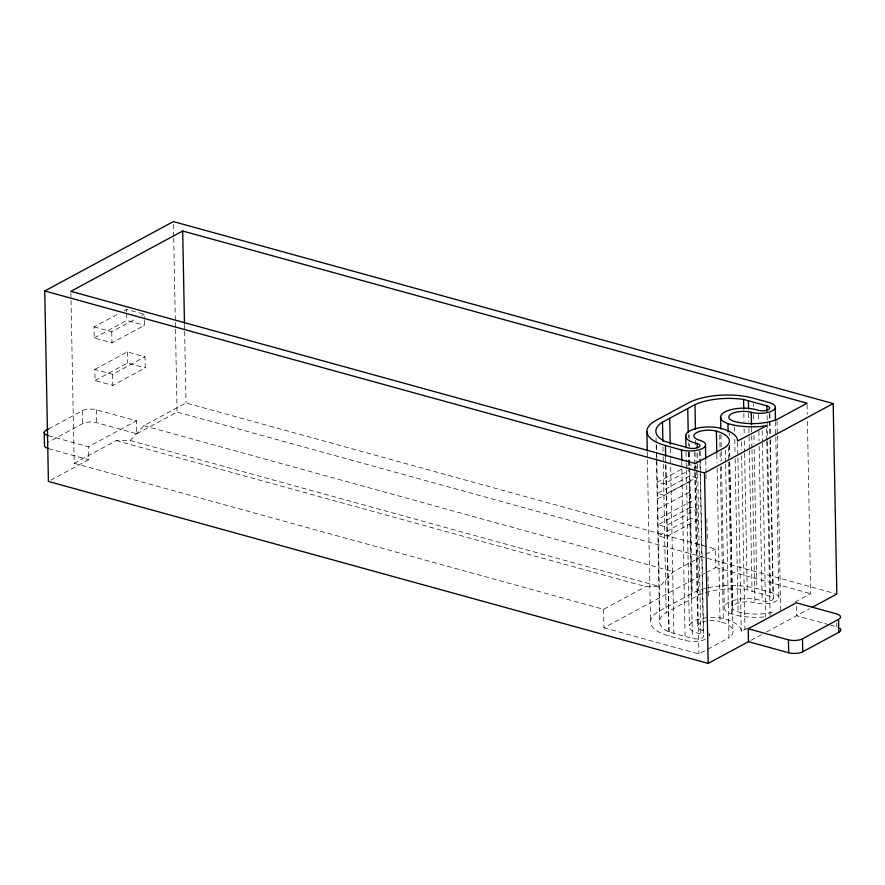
<?xml version="1.0" encoding="UTF-8"?>
<svg xmlns="http://www.w3.org/2000/svg" width="885" height="885" viewBox="0 0 885 885"><rect width="100%" height="100%" fill="white"/><g stroke="black" fill="none" stroke-linecap="round" stroke-linejoin="round"><path stroke-width="0.66" stroke-dasharray="4.42 3.32" d="M70.888 292.703L74.174 463.286L116.256 440.597L130.228 440.531L143.912 425.674L186.005 402.985L715.423 548.999L715.777 567.495L706.053 572.739M116.256 440.597L645.685 586.611L659.657 586.556L673.341 571.699L704.604 554.84M689.183 481.584L696.373 477.69L689.935 475.909L657.466 493.421L663.905 495.191L689.183 481.584L689.758 512.924M144.321 320.436L144.421 325.359L111.953 342.871L94.252 337.993L94.042 326.897L119.287 313.279M124.099 310.69L126.5 309.385L144.211 314.275L144.299 319.197M94.252 337.993L126.721 320.481L144.421 325.359M94.042 326.897L111.742 331.775L135.792 318.81M141.799 315.569L144.211 314.275M94.85 369.432L127.318 351.92L145.018 356.799L145.24 367.894L112.771 385.406L95.071 380.528L94.85 369.432L112.55 374.311L145.018 356.799M95.071 380.528L127.54 363.016L145.24 367.894M48.587 428.915L82.25 410.762A10.045 3.927 -1.1 0 1 96.31 409.733L136.544 420.829L136.788 433.772L96.565 422.676A10.045 3.927 -1.1 0 0 82.504 423.705L47.624 442.511M48.21 435.674L88.445 446.77L136.544 420.829M50.777 480.168L88.688 459.713L88.445 446.77M136.788 433.772L177.077 412.045L835.506 593.647M681.306 469.36L657.256 482.325L663.695 484.106L688.939 470.477M687.313 466.118L689.725 464.813L696.163 466.594L696.207 469.061M693.751 467.888L696.163 466.594M657.577 498.963L690.046 481.462M657.765 509.14L690.234 491.629L691.351 501.994L690.433 501.706L657.964 519.218M74.174 463.286L603.592 609.311L645.685 586.611M705.81 554.187L715.423 548.999M603.592 609.311L603.946 627.808L704.847 573.392M705.422 639.28A15.067 5.885 -1.1 0 1 685.167 640.397L669.071 635.961A46.208 18.054 -1.1 0 1 659.723 610.838L692.192 593.326A46.208 18.054 -1.1 0 1 705.588 588.403M747.283 628.284L741.254 631.481A40.633 15.875 -1.1 0 0 723.288 618.515A22.302 8.717 -1.1 0 0 692.358 622.055A22.302 8.717 -1.1 0 0 700.809 633.937A7.036 2.744 -1.1 0 1 702.236 637.753A7.036 2.744 -1.1 0 1 692.391 638.472L669.06 632.034A42.757 16.704 -1.1 0 1 666.162 612.619L698.63 595.107A42.757 16.704 -1.1 0 1 703.387 593.204M603.946 627.808L698.885 653.993L728.952 637.775L725.611 463.873M795.095 602.11L810.726 593.68L807.385 419.778M750.867 640.386L761.686 634.556M766.498 631.956L809.587 608.714M715.777 567.495L810.726 593.68M708.243 587.784A46.208 18.054 -1.1 0 1 756.863 588.625L772.948 593.061A15.067 5.885 -1.1 0 1 776.001 601.258A15.067 5.885 -1.1 0 1 754.916 602.785A14.06 5.498 -1.1 0 0 735.236 604.223A14.06 5.498 -1.1 0 0 738.079 611.867A32.435 12.678 -1.1 0 0 774.43 611.933M705.478 592.53A42.757 16.704 -1.1 0 1 747.217 589.886L770.558 596.324A7.036 2.744 -1.1 0 1 771.974 600.141A7.036 2.744 -1.1 0 1 762.14 600.86A22.302 8.717 -1.1 0 0 730.247 601.623A22.302 8.717 -1.1 0 0 731.596 614.057A40.633 15.875 -1.1 0 0 765.16 616.867M143.912 425.674L673.341 571.699M829.002 624.688L796.555 615.75L796.356 605.384M830.296 625.053L836.79 626.846A10.045 3.927 -1.1 0 1 838.67 627.52M130.228 440.531L659.657 586.556M48.465 448.618L88.688 459.713M836.712 622.952L836.79 626.846M807.098 404.6L807.275 414.257M777.03 420.806L777.295 434.612M777.318 435.995L780.658 609.887M775.503 421.714L778.9 598.371M769.828 413.572L770.227 434.281M770.326 439.801L773.379 598.514M769.508 413.638L769.983 438.484M770.005 439.867L772.948 593.061M767.085 415.519L767.561 440.365M767.583 441.748L770.558 596.324M766.51 428.583L766.72 439.635M766.742 441.007L770.105 616.292M762.151 430.685L762.361 441.726M762.394 443.108L765.735 617.011M758.556 414.545L758.688 421.437M758.876 431.106L759.064 440.763M759.175 446.283L762.14 600.86M753.312 403.682L753.367 406.447M753.522 414.722L753.655 421.625M753.92 435.431L754.075 443.706M754.186 449.226L756.863 588.625M751.553 427.51L751.686 434.413M751.708 435.796L751.951 448.208M751.973 449.591L754.916 602.785M748.633 413.173L748.787 421.459M748.92 428.362L749.053 435.265M749.086 436.637L749.318 449.06M749.352 450.443L752.051 591.213M743.831 413.229L743.986 421.503M744.119 428.406L744.252 435.309M744.362 440.83L744.573 451.87M744.595 453.253L747.217 589.886M741.364 441.825L741.519 450.1M741.63 455.62L744.971 629.523M737.625 442.4L741.254 631.481M734.528 426.924L734.661 433.827M734.771 439.347L735.037 453.153M735.136 458.673L738.079 611.867M729.196 433.008L729.251 435.774M729.428 445.432L729.649 456.472M729.749 461.992L732.537 606.911M729.317 445.243L729.528 456.284M729.638 461.804L732.869 630.175M728.388 447.058L728.654 460.864M728.676 462.235L731.596 614.057M725.346 450.078L725.589 462.501M720.943 434.546L721.231 449.735M721.253 451.107L721.441 460.775M721.552 466.295L724.251 607.066M719.77 434.955L720.003 447.379M720.113 452.899L720.268 461.185M720.379 466.705L723.288 618.515M716.839 454.602L716.994 462.877M717.104 468.397L720.036 621.591A32.435 12.678 -1.1 0 1 728.952 637.775M705.788 460.709L706.02 473.132M706.053 474.515L706.153 480.035M706.894 518.676L707.292 539.374M708.011 576.644L708.376 595.97M709.095 633.229L709.15 635.994A15.067 5.885 -1.1 0 0 709.095 634.457M700.079 451.184L703.63 636.127M699.758 451.262L699.969 462.302M700.002 463.674L703.21 630.673A15.067 5.885 -1.1 0 1 706.02 631.702M697.336 453.131L697.524 462.8M697.546 464.183L697.712 472.457M697.734 473.84L700.809 633.937M695.654 440.431L695.787 447.323M695.898 452.821L696.108 463.84M696.23 470.289L698.63 595.107M695.256 464.913L698.885 653.993M694.316 451.815L694.692 471.141M694.714 472.524L697.657 625.717M689.138 434.535L689.216 438.661M689.327 444.17L689.382 446.925M689.481 452.423L689.813 469.747M689.846 470.975L692.192 593.326M688.818 452.158L692.391 638.472M688.253 434.69L688.309 437.444M688.419 442.954L688.464 445.708M688.596 452.589L688.862 466.351M689.968 524.02L691.417 599.001M686.041 451.958L686.229 461.627M686.251 462.999L686.362 468.519M686.384 469.902L689.382 625.861M681.749 462.368L681.859 467.888M681.881 469.26L685.167 640.397M670.299 448.551L670.52 458.087M670.542 459.47L673.883 633.372M665.852 465.045L669.06 632.034M665.653 457.921L665.763 463.441M665.785 464.824L669.071 635.961M662.976 446.936L663.142 455.189M663.164 456.572L666.162 612.619M656.537 445.155L656.703 453.419M656.725 454.79L656.836 460.3M656.858 461.682L659.723 610.838M656.039 437.699L656.139 443.219M656.172 444.602L659.591 622.642M647.278 452.268L650.53 622.033M184.5 324.563L184.6 330.061M184.633 331.444L186.005 402.985M173.471 224.347L173.714 236.771M173.737 238.153L175.33 320.956M175.352 322.339L175.462 327.859M175.484 329.242L177.077 412.045M126.5 309.385L126.555 311.852M126.577 313.091L126.721 320.481M127.318 351.92L127.54 363.016M111.742 331.775L111.953 342.871M112.55 374.311L112.771 385.406M96.31 409.733L96.565 422.676M82.25 410.762L82.504 423.705M703.21 630.673A14.06 5.498 -1.1 0 1 706.075 621.17M709.615 620.728A14.06 5.498 -1.1 0 1 720.036 621.591M690.543 507.26L658.075 524.772L664.502 526.542L696.971 509.03L690.543 507.26M690.754 518.356L658.285 535.867L664.723 537.637L697.192 520.126L690.754 518.356"/><path stroke-width="1.33" d="M840.009 628.383A10.045 3.927 -1.1 0 1 838.825 632.299L802.75 651.758A10.045 3.927 -1.1 0 1 788.69 652.776L748.456 641.68L708.177 663.407L48.409 481.44L44.748 290.977L173.416 221.593L833.183 403.56L836.845 594.023L811.965 607.442M182.697 231.007L70.866 291.32L695.234 463.53L725.291 447.312A32.435 12.678 -1.1 0 0 716.385 431.139A14.06 5.498 -1.1 0 0 696.705 432.566A14.06 5.498 -1.1 0 0 699.548 440.21A15.067 5.885 -1.1 0 1 702.601 448.407A15.067 5.885 -1.1 0 1 681.516 449.945L665.42 445.509A46.208 18.054 -1.1 0 1 656.062 420.386L688.53 402.874A46.208 18.054 -1.1 0 1 753.201 398.161L769.297 402.598A15.067 5.885 -1.1 0 1 772.351 410.795A15.067 5.885 -1.1 0 1 751.254 412.333A14.06 5.498 -1.1 0 0 731.574 413.76A14.06 5.498 -1.1 0 0 734.417 421.404A32.435 12.678 -1.1 0 0 777.008 419.435L807.065 403.217L182.697 231.007L184.467 323.191M48.587 428.915L46.175 430.21A10.045 3.927 -1.1 0 0 48.21 435.674M662.876 441.427L662.5 422.156L694.968 404.644A42.757 16.704 -1.1 0 1 743.566 399.423L766.897 405.861A7.036 2.744 -1.1 0 1 768.324 409.689A7.036 2.744 -1.1 0 1 758.478 410.397A22.302 8.717 -1.1 0 0 726.596 411.16A22.302 8.717 -1.1 0 0 727.935 423.594L728.089 431.88M44.748 290.977L704.515 472.955L833.183 403.56M748.456 641.68L748.212 628.737L796.312 602.796L836.535 613.891A10.045 3.927 -1.1 0 1 838.571 619.356L838.825 632.299M748.212 628.737L788.435 639.833A10.045 3.927 -1.1 0 0 802.496 638.815L838.571 619.356M802.496 638.815L802.75 651.758M788.435 639.833L788.69 652.776M775.238 407.919L775.481 420.342M766.897 405.861L767.007 411.381M751.254 412.333L751.498 424.745M748.389 400.761L748.555 409.036M743.566 399.423L743.743 409.08M720.6 416.603L720.832 429.026M716.385 431.139L716.806 453.22M705.489 445.531L705.754 459.326M704.515 472.955L708.177 663.407M727.935 423.594A40.633 15.875 -1.1 0 0 766.454 425.829L737.603 441.018A40.633 15.875 -1.1 0 0 719.638 428.052A22.302 8.717 -1.1 0 0 688.707 431.592A22.302 8.717 -1.1 0 0 697.148 443.474L697.236 447.611M694.968 404.644L695.444 429.424M687.756 408.538L688.209 431.935M685.72 435.398L685.964 447.821M681.516 449.945L681.727 460.985M669.713 418.262L670.222 444.425M665.42 445.509L665.631 456.549M646.88 431.57L647.245 450.896M44.25 432.134L44.493 445.078A10.045 3.927 -1.1 0 0 48.465 448.618M697.148 443.474A7.036 2.744 -1.1 0 1 698.575 447.301A7.036 2.744 -1.1 0 1 688.74 448.02L665.398 441.582A42.757 16.704 -1.1 0 1 662.5 422.156"/></g></svg>
